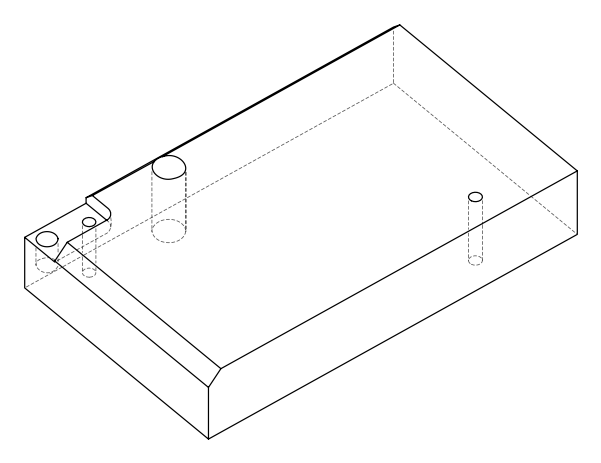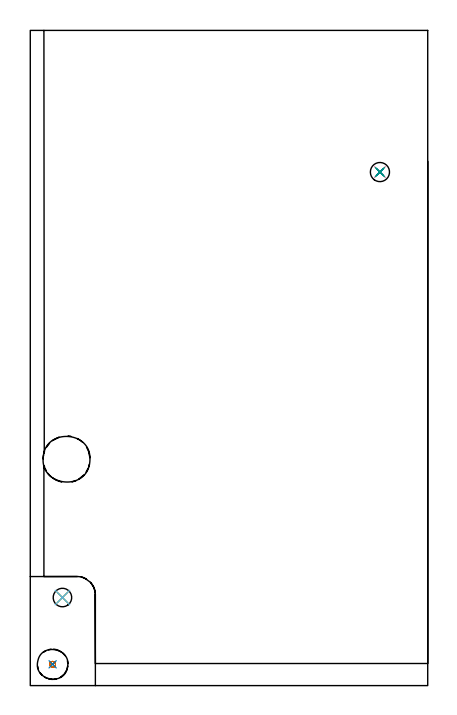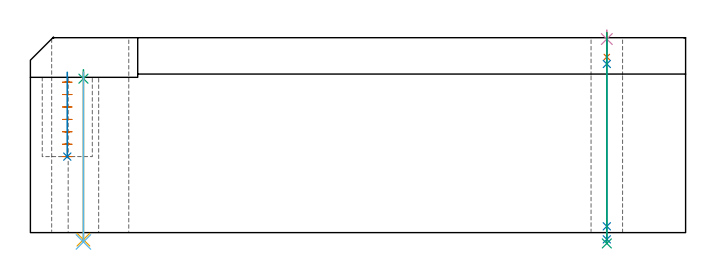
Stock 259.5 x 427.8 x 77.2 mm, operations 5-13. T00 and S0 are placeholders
(PLAN: 13 operations, 9 tool changes, 34.1 min)
(1 AREA_MILL | FG_CHAMFER_SURFACE | UGT0205_001 | 10.6 min | 23233 mm3)
(2 AREA_MILL_1 | FG_CHAMFER_SURFACE_1 | UGT0205_001 | 11.7 min | 14323 mm3)
(3 MILL_CORNER_NOTCH_RECTANGULAR | CORNER_NOTCH_RECTANGULAR | UGT0201_136 | Follow Part, ap 5, ae 75% | 2.41 min | 46102 mm3)
(4 MILL_THROUGH_HOLE_FROM_SOLID_MATERIAL | STEP1HOLE | UGT0201_136 | Circular | 7.43 min | 56394 mm3)
(5 MILL_BLIND_HOLE_FROM_SOLID_MATERIAL | STEP1POCKET | NXT0201_012 | Spiral | 0.51 min | 9658 mm3)
(6 BORE_BLIND_HOLE | STEP1POCKET | UGT0332_076 | 0.14 min | 0 mm3)
(7 SPOT_DRILL | STEP1HOLE_1 | NXT0321_9005460120000 | 0.03 min | 6 mm3)
(8 SPOT_DRILL_1 | STEP1HOLE_2 | NXT0321_9005460120000 | 0.03 min | 1 mm3)
(9 DRILL_THROUGH_HOLE_INTO_CENTER | STEP1HOLE_1 | NXT0301_042 | 0.27 min | 2414 mm3)
(10 DRILL_TO_ENLARGE_THROUGH_HOLE | STEP1HOLE_1 | NXT0301_092 | 0.27 min | 4629 mm3)
(11 DRILL_BLIND_HOLE_INTO_CENTER | STEP1HOLE_2 | NXT0301_022 | 0.04 min | 146 mm3)
(12 GUN_DRILL_THROUGH_HOLE | STEP1HOLE_2 | UGT0307_001 | 0.38 min | 1355 mm3)
(13 SPADE_DRILL_TO_ENLARGE_THROUGH_HOLE | STEP1HOLE_2 | UGT0306_003 | 0.34 min | 7941 mm3)
(TOOL UGT0205_001 | Chamfer Mill 20 x 3 x 45 deg. | D20 FL50 Z2)
(TOOL UGT0201_136 | Carbide End Mill 20.0 | D20 FL30 Z4)
(TOOL NXT0201_012 | ENDMILL 16mm [2P460-1600-NA 1630] | D16 FL38 Z6)
(TOOL UGT0332_076 | 19.75 mm Rough Boring Bar | D19.75)
(TOOL NXT0321_9005460120000 | NC Spot Drill, 142deg, 12mm, Carbide, Uncoated | D12 PA142 FL30 Z2)
(TOOL NXT0301_042 | Carbide Drill 7.1mm [860.1-0710-057A1-MM 2214] | D7.1 PA140 FL85 Z2)
(TOOL NXT0301_092 | Carbide Drill 12.1mm [860.1-1210-061A1-MM 2214] | D12.1 PA140 FL77 Z2)
(TOOL NXT0301_022 | Carbide Drill 5.1mm [860.1-0510-015A1-MM 2214] | D5.1 PA140 FL28 Z2)
(TOOL UGT0307_001 | Gun Drill 5 mm | D5 PA130 FL24 Z1)
(TOOL UGT0306_003 | Spade Drill 12.5mm | D12.5 PA132 FL10 Z2)
(OP 5 MILL_BLIND_HOLE_FROM_SOLID_MATERIAL)
G17 G21 G94 G90
T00 M6
G54
G17 G0 G90 X14.6 Y13.9 S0 M3
G43 Z87.2 H1
Z59.586
G94 G3 X15.55 Y14.85 R0.95 F250.
X14.6 Y15.8 R0.95
X12.7 Y13.9 R1.9
X14.6 Y15.8 R-1.9
X13.65 Y14.85 R0.95
X14.6 Y13.9 R0.95
G0 Z54.671
G3 X15.55 Y14.85 R0.95
X14.6 Y15.8 R0.95
X12.7 Y13.9 R1.9
X14.6 Y15.8 R-1.9
X13.65 Y14.85 R0.95
X14.6 Y13.9 R0.95
G0 Z49.757
G3 X15.55 Y14.85 R0.95
X14.6 Y15.8 R0.95
X12.7 Y13.9 R1.9
X14.6 Y15.8 R-1.9
X13.65 Y14.85 R0.95
X14.6 Y13.9 R0.95
G0 Z44.843
G3 X15.55 Y14.85 R0.95
X14.6 Y15.8 R0.95
X12.7 Y13.9 R1.9
X14.6 Y15.8 R-1.9
X13.65 Y14.85 R0.95
X14.6 Y13.9 R0.95
G0 Z39.929
G3 X15.55 Y14.85 R0.95
X14.6 Y15.8 R0.95
X12.7 Y13.9 R1.9
X14.6 Y15.8 R-1.9
X13.65 Y14.85 R0.95
X14.6 Y13.9 R0.95
G0 Z35.014
G3 X15.55 Y14.85 R0.95
X14.6 Y15.8 R0.95
X12.7 Y13.9 R1.9
X14.6 Y15.8 R-1.9
X13.65 Y14.85 R0.95
X14.6 Y13.9 R0.95
G0 Z30.1
G3 X15.55 Y14.85 R0.95
X14.6 Y15.8 R0.95
X12.7 Y13.9 R1.9
X14.6 Y15.8 R-1.9
X13.65 Y14.85 R0.95
X14.6 Y13.9 R0.95
G0 Z87.2
M5
M2
(OP 6 BORE_BLIND_HOLE)
G17 G21 G94 G90
T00 M6
G54
G17 G0 G90 X14.6 Y13.9 S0 M3
G43 Z87.2 H0
G94 G85 G98 Z30.1 F250. R63.5
G80
M5
M2
(OP 7 SPOT_DRILL)
G17 G21 G94 G90
T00 M6
G54
G17 G0 G90 X21. Y57.5 S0 M3
G43 Z87.2 H0
G94 G81 G98 Z60.971 F250. R64.5
G80
M5
M2
(OP 8 SPOT_DRILL_1)
G17 G21 G94 G90
T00 M6
G54
G17 G0 G90 X228.3 Y335.3 S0 M3
G43 Z87.2 H0
G94 G81 G98 Z76.662 F250. R80.2
G80
M5
M2
(OP 9 DRILL_THROUGH_HOLE_INTO_CENTER)
G17 G21 G94 G90
T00 M6
G54
G17 G0 G90 X21. Y57.5 S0 M3
G43 Z87.2 H1
G94 G73 G98 Z-2.792 F250. Q6.429 R63.5
G80
M5
M2
(OP 10 DRILL_TO_ENLARGE_THROUGH_HOLE)
G17 G21 G94 G90
T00 M6
G54
G17 G0 G90 X21. Y57.5 S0 M3
G43 Z87.2 H1
G94 G73 G98 Z-3.702 F250. Q10.867 R63.5
G80
M5
M2
(OP 11 DRILL_BLIND_HOLE_INTO_CENTER)
G17 G21 G94 G90
T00 M6
G54
G17 G0 G90 X228.3 Y335.3 S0 M3
G43 Z87.2 H1
G94 G81 G98 Z69.55 F250. R79.2
G80
M5
M2
(OP 12 GUN_DRILL_THROUGH_HOLE)
G17 G21 G94 G90
T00 M6
G54
G17 G0 G90 X228.3 Y335.3 M8
G43 Z87.2 H0
Z77.022
S716 M3
G94 G1 Z66.794 F125. M26
G4 X.084
Z2.5 F250.
G4 X.084
Z-2.666 F125.
G4 X.084
M5
M9
G0 Z77.022
Z87.2
M2
(OP 13 SPADE_DRILL_TO_ENLARGE_THROUGH_HOLE)
G17 G21 G94 G90
T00 M6
G54
G17 G0 G90 X228.3 Y335.3 S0 M3
G43 Z87.2 H0
G94 G73 G98 Z-4.283 F250. Q11.64 R79.2
G80
M5
M2
